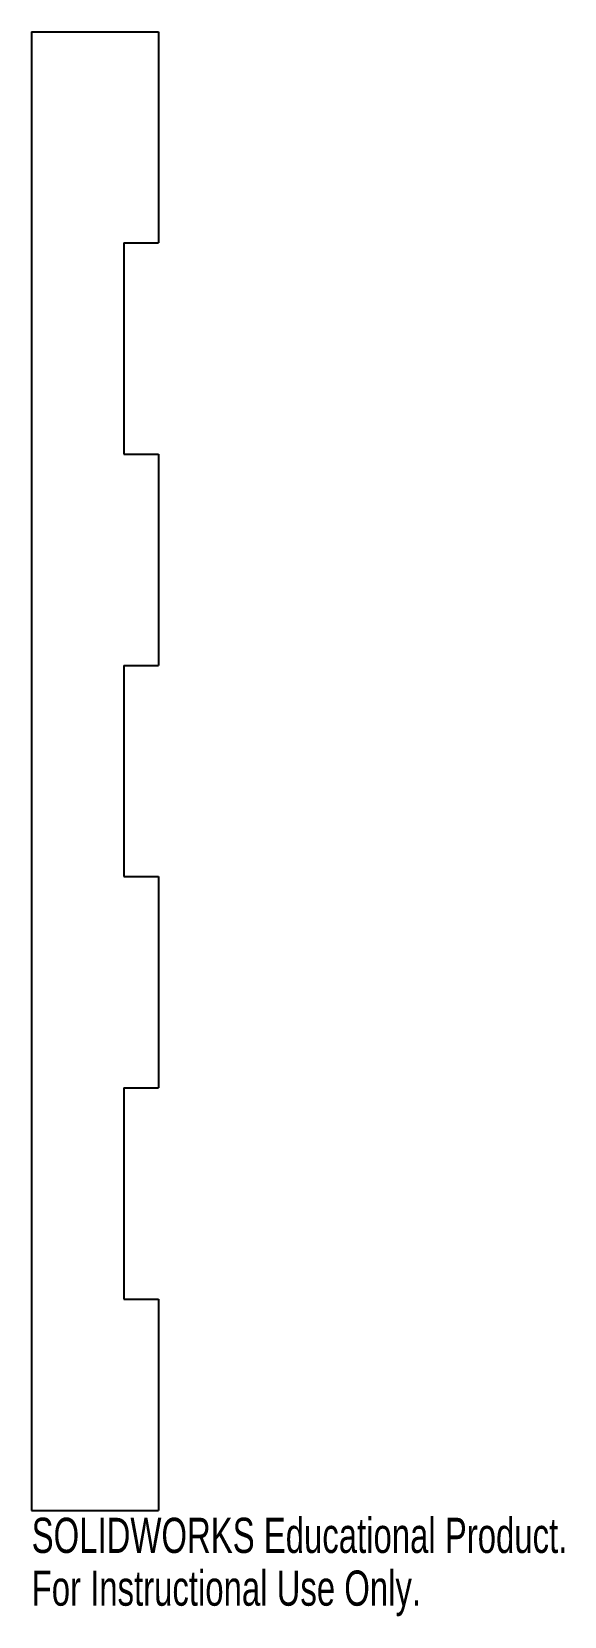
# Model space of a CAD drawing. Header units: inches. Extents: x -0.25 to 2.63, y -4.57 to 4.
import ezdxf

# ---------------------------------------------------------------- set-up
doc = ezdxf.new("R2010")
doc.units = ezdxf.units.IN
doc.header["$MEASUREMENT"] = 0
doc.styles.add('SLDTEXTSTYLE0', font='TXT', dxfattribs={"width": 0.7})

msp = doc.modelspace()

# ---------------------------------------------------------------- linework, layer by layer
at = {"color": 7, "linetype": 'Continuous', "lineweight": 25}
for p, q in [((-0.25, 4), (-0.25, -4)), ((-0.25, 4), (0.4375, 4)), ((0.4375, 4), (0.4375, 2.8571)), ((0.25, 2.8571), (0.4375, 2.8571)), ((0.25, 2.8571), (0.25, 1.7143)), ((0.25, 1.7143), (0.4375, 1.7143)), ((0.4375, 1.7143), (0.4375, 0.5714)), ((0.25, 0.5714), (0.4375, 0.5714)), ((0.25, 0.5714), (0.25, -0.5714)), ((0.25, -0.5714), (0.4375, -0.5714)), ((0.4375, -0.5714), (0.4375, -1.7143)), ((0.25, -1.7143), (0.4375, -1.7143)), ((0.25, -1.7143), (0.25, -2.8571)), ((0.25, -2.8571), (0.4375, -2.8571)), ((0.4375, -2.8571), (0.4375, -4)), ((-0.25, -4), (0.4375, -4))]:
    msp.add_line(p, q, dxfattribs=at)

# ---------------------------------------------------------------- texts
at = {"color": 7, "linetype": 'Continuous', "char_height": 0.1903, "attachment_point": 1, "style": 'SLDTEXTSTYLE0'}
for s, insert in [('SOLIDWORKS Educational Product.', (-0.25, -4.0401)), ('For Instructional Use Only.', (-0.25, -4.3256))]:
    msp.add_mtext(s, dxfattribs=dict(at, insert=insert))

doc.saveas('drawing.dxf')
